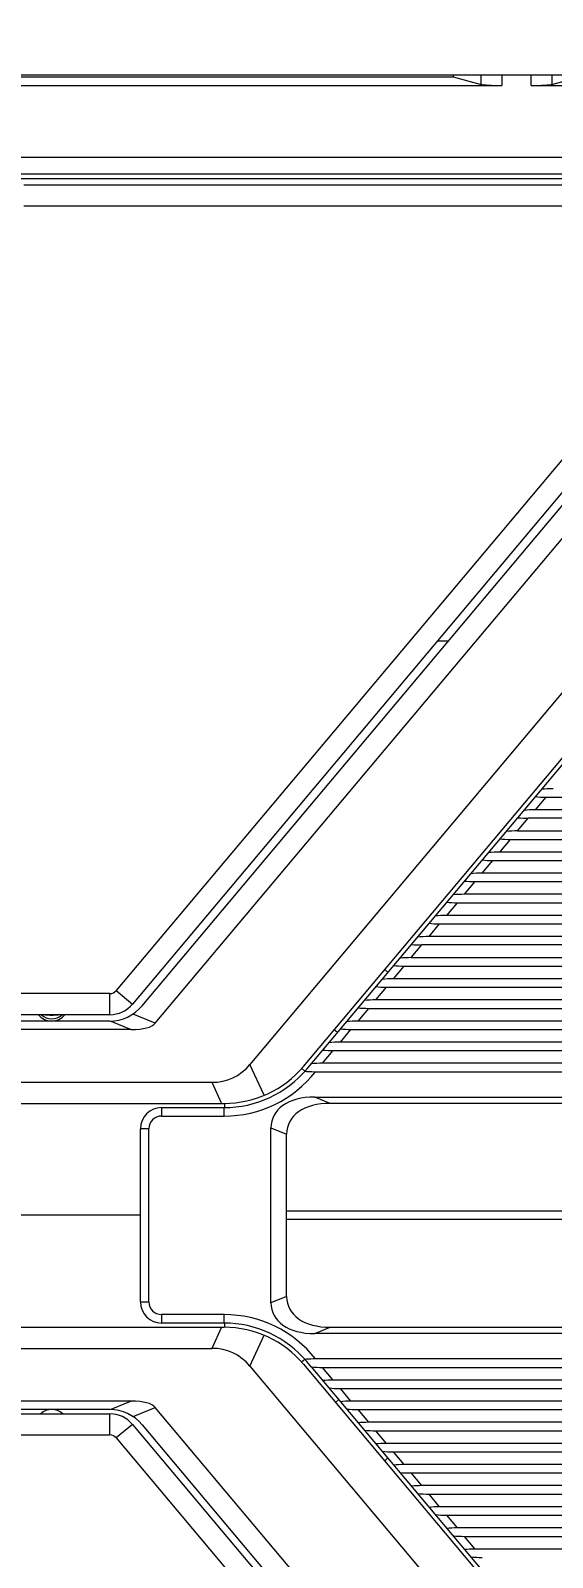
# Model space of a CAD drawing. Header units: millimetres. Extents: x 2185 to 26698, y 9658 to 17427.
# Drawn here: x 4788.9 to 4912.4, y 10786.8 to 11148.3 of the extents above; entities that cross this region are included whole.
import ezdxf

# ---------------------------------------------------------------- set-up
doc = ezdxf.new("R2010")
doc.units = ezdxf.units.MM
doc.linetypes.add('SLD-实线', pattern=[0])
doc.layers.add('文字层', color=8, linetype='SLD-实线', lineweight=15)
doc.styles.get("Standard").update_dxf_attribs({"font": 'arial.ttf'})
doc.dimstyles.new('我的A-GB-50', dxfattribs={"dimscale": 0.5, "dimtxt": 80, "dimasz": 50, "dimexe": 20, "dimexo": 10, "dimgap": 15, "dimtad": 1, "dimdec": 1, "dimzin": 9, "dimdsep": 46, "dimtxsty": 'Standard', "dimcen": 2.5, "dimadec": 0, "dimazin": 0, "dimtfac": 1, "dimtdec": 1, "dimtmove": 0, "dimatfit": 3, "dimfxl": 2, "dimarcsym": 0})

# ---------------------------------------------------------------- blocks, each defined once
blk = doc.blocks.new('76128193')
at = {"color": 7, "linetype": 'Continuous'}
for p, q in [((-4020.43, 2581.93), (-3060.43, 2581.93)), ((-3525.43, 2581.43), (-3325.43, 2581.43)), ((-3325.43, 2581.93), (-3325.43, 2581.43)), ((-3325.43, 2581.43), (-3318.78, 2579.66)), ((-3318.78, 2579.66), (-3318.78, 2581.93)), ((-3313.89, 2581.93), (-3313.89, 2579.43)), ((-3306.98, 2579.43), (-3306.98, 2581.93)), ((-3302.09, 2581.93), (-3302.09, 2579.66)), ((-3302.09, 2579.66), (-3295.43, 2581.43)), ((-3536.98, 2579.43), (-3313.89, 2579.43)), ((-3306.98, 2579.43), (-3131.1, 2579.43)), ((-3429.66, 2562.43), (-3243.2, 2562.43)), ((-3247.22, 2558.41), (-3429.66, 2558.41)), ((-3429.66, 2557.43), (-3244.28, 2557.43)), ((-3426.99, 2555.93), (-3245.28, 2555.93)), ((-3426.99, 2550.93), (-3253.72, 2550.93)), ((-3245.28, 2547.88), (-3401.31, 2361.93)), ((-3399.03, 2361.5), (-3244.28, 2545.93)), ((-3254.31, 2544.89), (-3405.14, 2365.15)), ((-3395.93, 2357.42), (-3241.11, 2541.92)), ((-3210.92, 2541.42), (-3373.53, 2347.63)), ((-3360.85, 2347.18), (-3203.43, 2534.79)), ((-3360.09, 2346.54), (-3202.67, 2534.14)), ((-3329.15, 2447.93), (-3326.51, 2447.93)), ((-3305.96, 2407.93), (-3303.45, 2410.93)), ((-3093.92, 2407.93), (-3305.96, 2407.93)), ((-3303.45, 2410.93), (-3092.67, 2410.93)), ((-3310.16, 2402.93), (-3307.64, 2405.93)), ((-3096.57, 2405.93), (-3307.64, 2405.93)), ((-3314.35, 2397.93), (-3311.84, 2400.93)), ((-3311.84, 2400.93), (-3100.63, 2400.93)), ((-3310.16, 2402.93), (-3099.01, 2402.93)), ((-3103.06, 2397.93), (-3314.35, 2397.93)), ((-3318.55, 2392.93), (-3316.03, 2395.93)), ((-3316.03, 2395.93), (-3104.69, 2395.93)), ((-3322.75, 2387.93), (-3320.23, 2390.93)), ((-3320.23, 2390.93), (-3108.75, 2390.93)), ((-3107.12, 2392.93), (-3318.55, 2392.93)), ((-3326.94, 2382.93), (-3324.42, 2385.93)), ((-3324.42, 2385.93), (-3112.8, 2385.93)), ((-3111.18, 2387.93), (-3322.75, 2387.93)), ((-3115.24, 2382.93), (-3326.94, 2382.93)), ((-3331.14, 2377.93), (-3328.62, 2380.93)), ((-3328.62, 2380.93), (-3116.6, 2380.93)), ((-3335.33, 2372.93), (-3332.81, 2375.93)), ((-3117.26, 2375.93), (-3332.81, 2375.93)), ((-3117.26, 2377.93), (-3331.14, 2377.93)), ((-3335.33, 2372.93), (-3117.26, 2372.93)), ((-3341.63, 2370.1), (-3340.92, 2369.39)), ((-3339.53, 2367.93), (-3337.01, 2370.93)), ((-3117.26, 2367.93), (-3339.53, 2367.93)), ((-3337.01, 2370.93), (-3117.26, 2370.93)), ((-3406.67, 2364.43), (-3489.06, 2364.43)), ((-3406.67, 2359.43), (-3406.67, 2364.43)), ((-3405.14, 2365.15), (-3401.31, 2361.93)), ((-3343.72, 2362.93), (-3341.21, 2365.93)), ((-3341.21, 2365.93), (-3117.26, 2365.93)), ((-3347.92, 2357.93), (-3345.4, 2360.93)), ((-3345.4, 2360.93), (-3117.26, 2360.93)), ((-3117.26, 2362.93), (-3343.72, 2362.93)), ((-3406.69, 2357.93), (-3491, 2357.93)), ((-3406.67, 2359.43), (-3489.06, 2359.43)), ((-3418.93, 2359.33), (-3421.94, 2359.33)), ((-3420.63, 2359.33), (-3420.63, 2359.32)), ((-3420.23, 2359.32), (-3420.23, 2359.33)), ((-3406.46, 2357.93), (-3401.61, 2355.93)), ((-3395.93, 2357.42), (-3401.18, 2359.59)), ((-3117.26, 2357.93), (-3347.92, 2357.93)), ((-3401.61, 2355.93), (-3493.01, 2355.93)), ((-3352.79, 2355.24), (-3353.56, 2355.88)), ((-3352.11, 2352.93), (-3349.6, 2355.93)), ((-3349.6, 2355.93), (-3117.26, 2355.93)), ((-3356.31, 2347.93), (-3353.79, 2350.93)), ((-3353.79, 2350.93), (-3117.26, 2350.93)), ((-3117.26, 2352.93), (-3352.11, 2352.93)), ((-3370.13, 2340.34), (-3373.53, 2347.63)), ((-3361.27, 2346.69), (-3360.51, 2346.05)), ((-3117.26, 2347.93), (-3356.31, 2347.93)), ((-3503.23, 2343.43), (-3382.54, 2343.43)), ((-3382.54, 2343.43), (-3380.21, 2338.43)), ((-3358.01, 2345.93), (-3117.26, 2345.93)), ((-3358.19, 2339.93), (-3158.5, 2339.93)), ((-3354.5, 2338.43), (-3358.19, 2339.93)), ((-3504.44, 2338.43), (-3379.61, 2338.43)), ((-3394.43, 2337.43), (-3379.62, 2337.43)), ((-3394.43, 2337.43), (-3394.43, 2335.43)), ((-3394.43, 2335.43), (-3379.63, 2335.43)), ((-3379.62, 2335.43), (-3379.62, 2337.43)), ((-3379.57, 2338.43), (-3379.57, 2337.44)), ((-3165.56, 2338.43), (-3354.5, 2338.43)), ((-3397.43, 2332.43), (-3399.43, 2332.43)), ((-3399.43, 2291.43), (-3399.43, 2332.43)), ((-3397.43, 2291.43), (-3397.43, 2332.43)), ((-3368.54, 2332.63), (-3364.85, 2331.13)), ((-3368.54, 2291.23), (-3368.54, 2332.63)), ((-3364.85, 2292.73), (-3364.85, 2331.13)), ((-3399.43, 2311.93), (-3449.22, 2311.93)), ((-3153.52, 2312.93), (-3364.85, 2312.93)), ((-3153.52, 2310.93), (-3364.85, 2310.93)), ((-3364.85, 2292.73), (-3368.54, 2291.23)), ((-3399.43, 2291.43), (-3397.43, 2291.43)), ((-3379.62, 2288.43), (-3394.43, 2288.43)), ((-3394.43, 2288.43), (-3394.43, 2286.43)), ((-3379.62, 2286.43), (-3379.62, 2288.43)), ((-3504.44, 2285.43), (-3379.61, 2285.43)), ((-3379.62, 2286.43), (-3394.43, 2286.43)), ((-3380.21, 2285.43), (-3382.54, 2280.43)), ((-3379.57, 2286.43), (-3379.57, 2285.43)), ((-3358.19, 2283.93), (-3354.5, 2285.43)), ((-3354.5, 2285.43), (-3165.56, 2285.43)), ((-3373.53, 2276.23), (-3370.13, 2283.52)), ((-3158.5, 2283.93), (-3358.19, 2283.93)), ((-3503.23, 2280.43), (-3382.54, 2280.43)), ((-3360.51, 2277.81), (-3361.28, 2277.17)), ((-3117.26, 2277.93), (-3358.01, 2277.93)), ((-3373.53, 2276.23), (-3210.92, 2082.44)), ((-3360.85, 2276.68), (-3203.43, 2089.07)), ((-3359.03, 2276.06), (-3360.09, 2277.32)), ((-3359.03, 2276.06), (-3202.67, 2089.72)), ((-3356.31, 2275.93), (-3117.26, 2275.93)), ((-3353.79, 2272.93), (-3356.31, 2275.93)), ((-3117.26, 2272.93), (-3353.79, 2272.93)), ((-3352.11, 2270.93), (-3117.26, 2270.93)), ((-3349.6, 2267.93), (-3352.11, 2270.93)), ((-3401.61, 2267.93), (-3493.01, 2267.93)), ((-3401.61, 2267.93), (-3406.46, 2265.93)), ((-3353.24, 2267.61), (-3352.57, 2268.28)), ((-3117.26, 2267.93), (-3349.6, 2267.93)), ((-3406.69, 2265.93), (-3491, 2265.93)), ((-3489.07, 2264.93), (-3406.67, 2264.93)), ((-3406.67, 2259.93), (-3406.67, 2264.93)), ((-3401.18, 2264.28), (-3395.93, 2266.44)), ((-3241.11, 2081.94), (-3395.93, 2266.44)), ((-3347.92, 2265.93), (-3117.26, 2265.93)), ((-3345.4, 2262.93), (-3347.92, 2265.93)), ((-3489.07, 2259.93), (-3406.67, 2259.93)), ((-3401.31, 2262.43), (-3405.14, 2259.22)), ((-3401.31, 2262.43), (-3245.28, 2076.48)), ((-3399.03, 2262.36), (-3244.28, 2077.93)), ((-3117.26, 2262.93), (-3345.4, 2262.93)), ((-3343.72, 2260.93), (-3117.26, 2260.93)), ((-3341.21, 2257.93), (-3343.72, 2260.93)), ((-3405.14, 2259.22), (-3254.31, 2079.47)), ((-3117.26, 2257.93), (-3341.21, 2257.93)), ((-3339.53, 2255.93), (-3117.26, 2255.93)), ((-3337.01, 2252.93), (-3339.53, 2255.93)), ((-3340.92, 2254.48), (-3341.63, 2253.77)), ((-3117.26, 2252.93), (-3337.01, 2252.93)), ((-3335.33, 2250.93), (-3117.26, 2250.93)), ((-3332.81, 2247.93), (-3335.33, 2250.93)), ((-3117.26, 2247.93), (-3332.81, 2247.93)), ((-3331.14, 2245.93), (-3117.26, 2245.93)), ((-3328.62, 2242.93), (-3331.14, 2245.93)), ((-3116.6, 2242.93), (-3328.62, 2242.93)), ((-3326.94, 2240.93), (-3115.24, 2240.93)), ((-3324.42, 2237.93), (-3326.94, 2240.93)), ((-3112.8, 2237.93), (-3324.42, 2237.93)), ((-3322.75, 2235.93), (-3111.18, 2235.93)), ((-3320.23, 2232.93), (-3322.75, 2235.93)), ((-3108.75, 2232.93), (-3320.23, 2232.93))]:
    blk.add_line(p, q, dxfattribs=at)
for centre, radius, start, end in [((-3310.19, 2375.86), 27.07, 89.9295, 95.7034), ((-3335.36, 2345.86), 27.07, 89.9296, 95.7035), ((-3406.67, 2366.43), 2, 270, 320), ((-3406.69, 2367.93), 10, 270, 320), ((-3406.67, 2366.43), 7, 270, 320), ((-3420.43, 2361.93), 4, 219.3608, 320.6392), ((-3420.43, 2361.93), 3.5, 225.7073, 314.2925), ((-3420.43, 2361.93), 2.6, 254.1627, 285.8373), ((-3420.43, 2361.93), 2.61, 274.3864, 275.1895), ((-3379.62, 2362.93), 25.5, 269.9996, 320), ((-3379.62, 2362.93), 24.5, 270.0308, 319.9989), ((-3379.62, 2362.93), 27.5, 269.9869, 321.8165), ((-3358.49, 2363.02), 17.08, 263.2468, 265.9519), ((-3394.43, 2332.43), 5, 90, 180), ((-3394.43, 2332.43), 3, 90.0323, 180), ((-3394.43, 2291.43), 5, 180, 270), ((-3394.43, 2291.43), 3, 180, 270), ((-3379.62, 2260.93), 27.5, 38.1835, 90), ((-3379.62, 2260.93), 25.5, 40, 90.0005), ((-3379.62, 2260.93), 24.5, 40, 89.9698), ((-3358.63, 2262.2), 15.71, 95.4897, 96.8103), ((-3420.43, 2261.93), 4, 49.3836, 130.6164), ((-3406.69, 2255.93), 10, 40, 90), ((-3406.67, 2257.93), 7, 40, 90), ((-3406.67, 2257.93), 2, 40, 90)]:
    blk.add_arc(centre, radius, start, end, dxfattribs=at)
for centre, major_axis, ratio, start_param, end_param in [((-3313.89, 2579.72), (5, 0), 0.057143, -2.930499, -1.570796), ((-3306.98, 2579.72), (5, 0), 0.057143, -1.570796, -0.211093), ((-3302.61, 2411.93), (5.29, 0.16), 0.186515, 1.405665, 1.929264), ((-3306.8, 2406.93), (5.29, 0.16), 0.186515, 1.405665, 1.929264), ((-3302.61, 2411.93), (5.29, 0.16), 0.186515, -2.259526, -1.735928), ((-3311, 2401.93), (5.29, 0.16), 0.186515, -2.259526, -1.735928), ((-3315.19, 2396.93), (5.29, 0.16), 0.186515, 1.405665, 1.929264), ((-3315.19, 2396.93), (5.29, 0.16), 0.186515, -2.259526, -1.735928), ((-3319.39, 2391.93), (5.29, 0.16), 0.186515, -2.259526, -1.735928), ((-3319.39, 2391.93), (5.29, 0.16), 0.186515, 1.405665, 1.929264), ((-3323.58, 2386.93), (5.29, 0.16), 0.186515, -2.259526, -1.735928), ((-3323.58, 2386.93), (5.29, 0.16), 0.186515, 1.405665, 1.929264), ((-3327.78, 2381.93), (5.29, 0.16), 0.186515, 1.405665, 1.929264), ((-3327.78, 2381.93), (5.29, 0.16), 0.186515, -2.259526, -1.735928), ((-3331.98, 2376.93), (5.29, 0.16), 0.186515, 1.405665, 1.929264), ((-3340.37, 2366.93), (5.29, 0.16), 0.186515, 1.405665, 1.929264), ((-3336.17, 2371.93), (5.29, 0.16), 0.186515, -2.259526, -1.735928), ((-3340.37, 2366.93), (5.29, 0.16), 0.186515, -2.259526, -1.735928), ((-3344.56, 2361.93), (5.29, 0.16), 0.186515, -2.259526, -1.735928), ((-3344.56, 2361.93), (5.29, 0.16), 0.186515, 1.405665, 1.929264), ((-3444.98, 2378.29), (49.36, -20.36), 0.18728, -0.426213, -0.059286), ((-3348.76, 2356.93), (5.29, 0.16), 0.186515, 1.405665, 1.929264), ((-3348.76, 2356.93), (5.29, 0.16), 0.186515, -2.259526, -1.735928), ((-3352.95, 2351.93), (5.29, 0.16), 0.186515, -2.259526, -1.735928), ((-3352.95, 2351.93), (5.29, 0.16), 0.186515, 1.405665, 1.929264), ((-3519.72, 2649.37), (-142.17, 304.89), 0.178355, -3.22457, -3.058615), ((-3357.15, 2346.93), (5.29, 0.16), 0.186515, 1.405665, 1.929264), ((-3352.69, 2328.75), (15.39, -6.26), 0.601742, 2.165102, 3.381582), ((-3349, 2327.25), (15.39, -6.26), 0.601742, 2.165102, 3.381582), ((-3349, 2296.61), (15.39, 6.26), 0.601742, 2.901603, 4.118084), ((-3352.69, 2295.11), (15.39, 6.26), 0.601742, 2.901603, 4.118084), ((-3519.72, 1974.49), (142.17, 304.89), 0.178355, -0.082977, 0.082977), ((-3357.15, 2276.93), (5.29, -0.16), 0.186515, -1.929264, -1.405665), ((-3352.95, 2271.93), (5.29, -0.16), 0.186515, 1.735928, 2.259526), ((-3352.95, 2271.93), (5.29, -0.16), 0.186515, -1.929264, -1.405665), ((-3444.98, 2245.57), (-49.36, -20.36), 0.18728, -3.082306, -2.715379), ((-3348.76, 2266.93), (5.29, -0.16), 0.186515, 1.735928, 2.259526), ((-3348.76, 2266.93), (5.29, -0.16), 0.186515, -1.929264, -1.405665), ((-3344.56, 2261.93), (5.29, -0.16), 0.186515, 1.735928, 2.259526), ((-3344.56, 2261.93), (5.29, -0.16), 0.186515, -1.929264, -1.405665), ((-3340.37, 2256.93), (5.29, -0.16), 0.186515, 1.735928, 2.259526), ((-3340.37, 2256.93), (5.29, -0.16), 0.186515, -1.929264, -1.405665), ((-3336.17, 2251.93), (5.29, -0.16), 0.186515, 1.735928, 2.259526), ((-3336.17, 2251.93), (5.29, -0.16), 0.186515, -1.929264, -1.405665), ((-3331.98, 2246.93), (5.29, -0.16), 0.186515, -1.929264, -1.405665), ((-3327.78, 2241.93), (5.29, -0.16), 0.186515, 1.735928, 2.259526), ((-3327.78, 2241.93), (5.29, -0.16), 0.186515, -1.929264, -1.405665), ((-3323.58, 2236.93), (5.29, -0.16), 0.186515, 1.735928, 2.259526), ((-3323.58, 2236.93), (5.29, -0.16), 0.186515, -1.929264, -1.405665), ((-3319.39, 2231.93), (5.29, -0.16), 0.186515, 1.735928, 2.259526), ((-3319.39, 2231.93), (5.29, -0.16), 0.186515, -1.929264, -1.405665)]:
    blk.add_ellipse(centre, major_axis=major_axis, ratio=ratio, start_param=start_param, end_param=end_param, dxfattribs=at)
for points in [[(-3310.14, 2406.06), (-3309.31, 2405.96), (-3308.48, 2405.93), (-3307.64, 2405.93)], [(-3335.31, 2376.06), (-3334.48, 2375.96), (-3333.65, 2375.93), (-3332.81, 2375.93)], [(-3359.69, 2345.99), (-3359.13, 2345.95), (-3358.57, 2345.93), (-3358.01, 2345.93)], [(-3358.01, 2277.93), (-3358.72, 2277.93), (-3359.43, 2277.9), (-3360.14, 2277.84)], [(-3332.81, 2247.93), (-3333.65, 2247.93), (-3334.48, 2247.9), (-3335.31, 2247.8)]]:
    blk.add_open_spline(points, degree=3, dxfattribs=at)
blk = doc.blocks.new('*D120')
at = {"color": 0, "lineweight": -2, "transparency": 16777216}
for p, q in [((4243.9, 11124.87), (4243.91, 11192.03)), ((5103.9, 11124.78), (5103.91, 11191.94)), ((4268.91, 11182.03), (5078.91, 11181.95))]:
    blk.add_line(p, q, dxfattribs=at)
at = {"color": 0, "transparency": 16777216}
for points in [[(4268.91, 11186.2), (4268.91, 11177.86), (4243.91, 11182.03)], [(5078.91, 11186.11), (5078.91, 11177.78), (5103.91, 11181.94)]]:
    blk.add_solid(points, dxfattribs=at)
at = {"layer": 'Defpoints', "color": 0, "transparency": 16777216}
for p in [(5103.91, 11181.94), (4243.9, 11119.87), (5103.9, 11119.78)]:
    blk.add_point(p, dxfattribs=at)
at = {"color": 0, "lineweight": 5, "transparency": 16777216, "insert": (4673.91, 11215.38), "char_height": 40, "attachment_point": 5, "rotation": 359.994}
blk.add_mtext('860 [2\'-9 7/8"]', dxfattribs=at)
blk = doc.blocks.new('*D121')
at = {"color": 0, "lineweight": -2, "transparency": 16777216}
for p, q in [((4228.9, 11124.78), (4228.9, 11343.22)), ((5118.9, 11124.78), (5118.9, 11343.22)), ((4253.9, 11333.22), (5093.9, 11333.22))]:
    blk.add_line(p, q, dxfattribs=at)
at = {"color": 0, "transparency": 16777216}
for points in [[(4253.9, 11337.39), (4253.9, 11329.06), (4228.9, 11333.22)], [(5093.9, 11337.39), (5093.9, 11329.06), (5118.9, 11333.22)]]:
    blk.add_solid(points, dxfattribs=at)
at = {"layer": 'Defpoints', "color": 0, "transparency": 16777216}
for p in [(5118.9, 11333.22), (4228.9, 11119.78), (5118.9, 11119.78)]:
    blk.add_point(p, dxfattribs=at)
at = {"color": 0, "lineweight": 5, "transparency": 16777216, "insert": (4675.79, 11366.36), "char_height": 40, "attachment_point": 5}
blk.add_mtext('890 [2\'-11"]', dxfattribs=at)

msp = doc.modelspace()

# ---------------------------------------------------------------- block references
at = {"layer": '文字层'}
msp.add_blockref('76128193', (8214.333, 8555.845), dxfattribs=at)

# ---------------------------------------------------------------- dimensions: what is measured, and where the dimension line sits
at = {"lineweight": 5}
dim = msp.add_linear_dim(base=(5118.9, 11333.223), p1=(4228.9, 11119.776), p2=(5118.9, 11119.776), dimstyle='我的A-GB-50', dxfattribs=at)
dim.commit()
dim.dimension.update_dxf_attribs({"geometry": '*D121', "text_midpoint": (4675.788, 11333.223), "dimtype": 160})
dim = msp.add_aligned_dim(p1=(4243.9, 11119.866), p2=(5103.9, 11119.776), distance=62.167, dimstyle='我的A-GB-50', dxfattribs=at)
dim.commit()
dim.dimension.update_dxf_attribs({"geometry": '*D120', "text_midpoint": (4673.91, 11215.381)})

doc.saveas('drawing.dxf')
